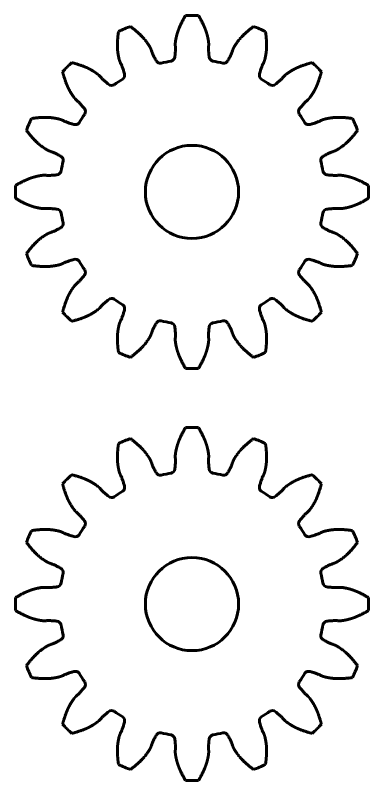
# Model space of a CAD drawing. Header units: millimetres. Extents: x 25 to 1179, y 185 to 548.
# Drawn here: x 785.03 to 803.04, y 185.04 to 224.05 of the extents above; entities that cross this region are included whole.
import ezdxf

# ---------------------------------------------------------------- set-up
doc = ezdxf.new("R2010")
doc.units = ezdxf.units.MM
doc.layers.add('Default', color=7, linetype='Continuous')
doc.layers.add('RACK_PINION_-_CO', color=7, linetype='Continuous')

# ---------------------------------------------------------------- blocks, each defined once
blk = doc.blocks.new('SE99')
at = {"layer": 'RACK_PINION_-_CO', "color": 7, "linetype": 'Continuous', "lineweight": 60}
blk.add_circle((794.036, 215.046), 2.375, dxfattribs=at)
for centre, radius, start, end in [((794.036, 215.046), 9, 87.9287, 92.0713), ((794.036, 215.046), 9, 110.4287, 114.5713), ((794.036, 215.046), 9, 65.4287, 69.5713), ((794.036, 215.046), 9, 132.9287, 137.0713), ((792.43, 221.858), 0.25, 209.3836, 277.6397), ((794.036, 215.046), 6.75, 99.0234, 103.4766), ((792.913, 221.954), 0.25, 284.8603, 353.1164), ((795.159, 221.954), 0.25, 186.8836, 255.1397), ((794.036, 215.046), 6.75, 76.5234, 80.9766), ((795.643, 221.858), 0.25, 262.3603, 330.6164), ((794.036, 215.046), 9, 42.9287, 47.0713), ((794.036, 215.046), 6.75, 121.5234, 125.9766), ((790.355, 220.998), 0.25, 307.3603, 15.6164), ((797.717, 220.998), 0.25, 164.3836, 232.6397), ((794.036, 215.046), 6.75, 54.0234, 58.4766), ((789.945, 220.725), 0.25, 231.8836, 300.1397), ((798.127, 220.725), 0.25, 239.8603, 308.1164), ((788.358, 219.137), 0.25, 329.8603, 38.1164), ((799.715, 219.137), 0.25, 141.8836, 210.1397), ((794.036, 215.046), 6.75, 144.0234, 148.4766), ((794.036, 215.046), 6.75, 31.5234, 35.9766), ((794.036, 215.046), 9, 155.4287, 159.5713), ((788.084, 218.727), 0.25, 254.3836, 322.6397), ((799.989, 218.727), 0.25, 217.3603, 285.6164), ((794.036, 215.046), 9, 20.4287, 24.5713), ((787.224, 216.652), 0.25, 352.3603, 60.6164), ((800.848, 216.652), 0.25, 119.3836, 187.6397), ((794.036, 215.046), 6.75, 166.5234, 170.9766), ((794.036, 215.046), 6.75, 9.0234, 13.4766), ((787.128, 216.169), 0.25, 276.8836, 345.1397), ((800.944, 216.169), 0.25, 194.8603, 263.1164), ((794.036, 215.046), 9, 177.9287, 182.0713), ((794.036, 215.046), 9, 357.9287, 2.0713), ((787.128, 213.923), 0.25, 14.8603, 83.1164), ((800.944, 213.923), 0.25, 96.8836, 165.1397), ((794.036, 215.046), 6.75, 189.0234, 193.4766), ((794.036, 215.046), 6.75, 346.5234, 350.9766), ((787.224, 213.44), 0.25, 299.3836, 7.6397), ((800.848, 213.44), 0.25, 172.3603, 240.6164), ((794.036, 215.046), 9, 200.4287, 204.5713), ((794.036, 215.046), 9, 335.4287, 339.5713), ((788.084, 211.365), 0.25, 37.3603, 105.6164), ((794.036, 215.046), 6.75, 211.5234, 215.9766), ((794.036, 215.046), 6.75, 324.0234, 328.4766), ((799.989, 211.365), 0.25, 74.3836, 142.6397), ((788.358, 210.955), 0.25, 321.8836, 30.1397), ((799.715, 210.955), 0.25, 149.8603, 218.1164), ((789.945, 209.367), 0.25, 59.8603, 128.1164), ((794.036, 215.046), 6.75, 234.0234, 238.4766), ((794.036, 215.046), 6.75, 301.5234, 305.9766), ((798.127, 209.367), 0.25, 51.8836, 120.1397), ((790.355, 209.093), 0.25, 344.3836, 52.6397), ((797.717, 209.093), 0.25, 127.3603, 195.6164), ((794.036, 215.046), 9, 222.9287, 227.0713), ((794.036, 215.046), 9, 312.9287, 317.0713), ((792.43, 208.234), 0.25, 82.3603, 150.6164), ((794.036, 215.046), 6.75, 256.5234, 260.9766), ((792.913, 208.138), 0.25, 6.8836, 75.1397), ((795.159, 208.138), 0.25, 104.8603, 173.1164), ((794.036, 215.046), 6.75, 279.0234, 283.4766), ((795.643, 208.234), 0.25, 29.3836, 97.6397), ((794.036, 215.046), 9, 245.4287, 249.5713), ((794.036, 215.046), 9, 290.4287, 294.5713), ((794.036, 215.046), 9, 267.9287, 272.0713)]:
    blk.add_arc(centre, radius, start, end, dxfattribs=at)
for points, knots in [([(793.711, 224.04), (793.429, 223.572), (793.305, 223.188), (793.235, 222.974), (793.195, 222.721), (793.179, 222.62), (793.188, 222.478), (793.202, 222.262), (793.162, 221.924)], [0, 0, 0, 0.5, 0.5, 0.75, 0.75, 0.875, 0.875, 1, 1, 1]), ([(794.911, 221.924), (794.87, 222.261), (794.884, 222.478), (794.893, 222.62), (794.877, 222.721), (794.838, 222.973), (794.768, 223.188), (794.644, 223.571), (794.362, 224.04)], [0, 0, 0, 0.125, 0.125, 0.25, 0.25, 0.5, 0.5, 1, 1, 1]), ([(790.294, 223.231), (790.213, 222.69), (790.244, 222.288), (790.262, 222.064), (790.322, 221.815), (790.346, 221.715), (790.409, 221.588), (790.505, 221.393), (790.596, 221.066)], [0, 0, 0, 0.5, 0.5, 0.75, 0.75, 0.875, 0.875, 1, 1, 1]), ([(792.212, 221.735), (792.045, 222.031), (791.975, 222.237), (791.93, 222.371), (791.876, 222.459), (791.743, 222.676), (791.597, 222.848), (791.335, 223.155), (790.895, 223.48)], [0, 0, 0, 0.125, 0.125, 0.25, 0.25, 0.5, 0.5, 1, 1, 1]), ([(797.178, 223.48), (796.738, 223.155), (796.476, 222.848), (796.33, 222.677), (796.196, 222.459), (796.143, 222.371), (796.097, 222.237), (796.027, 222.032), (795.86, 221.735)], [0, 0, 0, 0.5, 0.5, 0.75, 0.75, 0.875, 0.875, 1, 1, 1]), ([(797.476, 221.066), (797.568, 221.393), (797.664, 221.588), (797.727, 221.716), (797.751, 221.815), (797.81, 222.063), (797.828, 222.288), (797.86, 222.69), (797.779, 223.231)], [0, 0, 0, 0.125, 0.125, 0.25, 0.25, 0.5, 0.5, 1, 1, 1]), ([(789.791, 220.528), (789.524, 220.738), (789.38, 220.901), (789.287, 221.008), (789.204, 221.068), (788.998, 221.218), (788.797, 221.32), (788.437, 221.504), (787.906, 221.636)], [0, 0, 0, 0.125, 0.125, 0.25, 0.25, 0.5, 0.5, 1, 1, 1]), ([(800.166, 221.636), (799.636, 221.504), (799.276, 221.32), (799.076, 221.219), (798.869, 221.068), (798.786, 221.008), (798.692, 220.901), (798.549, 220.738), (798.281, 220.528)], [0, 0, 0, 0.5, 0.5, 0.75, 0.75, 0.875, 0.875, 1, 1, 1]), ([(787.446, 221.176), (787.578, 220.645), (787.762, 220.286), (787.864, 220.086), (788.014, 219.878), (788.074, 219.796), (788.181, 219.702), (788.344, 219.559), (788.554, 219.291)], [0, 0, 0, 0.5, 0.5, 0.75, 0.75, 0.875, 0.875, 1, 1, 1]), ([(799.518, 219.291), (799.728, 219.558), (799.891, 219.702), (799.998, 219.796), (800.058, 219.878), (800.208, 220.084), (800.311, 220.286), (800.494, 220.645), (800.626, 221.176)], [0, 0, 0, 0.125, 0.125, 0.25, 0.25, 0.5, 0.5, 1, 1, 1]), ([(788.016, 218.486), (787.689, 218.577), (787.494, 218.674), (787.367, 218.736), (787.267, 218.76), (787.019, 218.82), (786.794, 218.838), (786.392, 218.869), (785.851, 218.788)], [0, 0, 0, 0.125, 0.125, 0.25, 0.25, 0.5, 0.5, 1, 1, 1]), ([(802.221, 218.788), (801.681, 218.869), (801.278, 218.838), (801.054, 218.82), (800.805, 218.76), (800.706, 218.736), (800.578, 218.674), (800.384, 218.578), (800.056, 218.486)], [0, 0, 0, 0.5, 0.5, 0.75, 0.75, 0.875, 0.875, 1, 1, 1]), ([(785.602, 218.187), (785.927, 217.748), (786.234, 217.486), (786.405, 217.34), (786.623, 217.206), (786.711, 217.153), (786.845, 217.107), (787.051, 217.037), (787.347, 216.87)], [0, 0, 0, 0.5, 0.5, 0.75, 0.75, 0.875, 0.875, 1, 1, 1]), ([(800.726, 216.87), (801.021, 217.037), (801.227, 217.107), (801.362, 217.153), (801.449, 217.206), (801.666, 217.339), (801.838, 217.486), (802.145, 217.747), (802.47, 218.187)], [0, 0, 0, 0.125, 0.125, 0.25, 0.25, 0.5, 0.5, 1, 1, 1]), ([(787.158, 215.92), (786.821, 215.88), (786.604, 215.894), (786.462, 215.903), (786.361, 215.887), (786.109, 215.847), (785.894, 215.778), (785.511, 215.653), (785.042, 215.371)], [0, 0, 0, 0.125, 0.125, 0.25, 0.25, 0.5, 0.5, 1, 1, 1]), ([(803.03, 215.371), (802.562, 215.653), (802.178, 215.778), (801.965, 215.847), (801.711, 215.887), (801.61, 215.903), (801.469, 215.894), (801.252, 215.88), (800.914, 215.92)], [0, 0, 0, 0.5, 0.5, 0.75, 0.75, 0.875, 0.875, 1, 1, 1]), ([(785.042, 214.721), (785.51, 214.439), (785.894, 214.314), (786.108, 214.245), (786.361, 214.205), (786.462, 214.189), (786.604, 214.198), (786.82, 214.212), (787.158, 214.171)], [0, 0, 0, 0.5, 0.5, 0.75, 0.75, 0.875, 0.875, 1, 1, 1]), ([(800.914, 214.171), (801.252, 214.212), (801.469, 214.198), (801.61, 214.189), (801.711, 214.205), (801.963, 214.244), (802.178, 214.314), (802.561, 214.439), (803.03, 214.721)], [0, 0, 0, 0.125, 0.125, 0.25, 0.25, 0.5, 0.5, 1, 1, 1]), ([(787.347, 213.222), (787.051, 213.055), (786.845, 212.985), (786.711, 212.939), (786.623, 212.886), (786.406, 212.753), (786.234, 212.606), (785.928, 212.345), (785.602, 211.905)], [0, 0, 0, 0.125, 0.125, 0.25, 0.25, 0.5, 0.5, 1, 1, 1]), ([(802.47, 211.905), (802.145, 212.344), (801.838, 212.606), (801.668, 212.752), (801.449, 212.886), (801.362, 212.939), (801.227, 212.985), (801.022, 213.055), (800.726, 213.222)], [0, 0, 0, 0.5, 0.5, 0.75, 0.75, 0.875, 0.875, 1, 1, 1]), ([(785.851, 211.303), (786.392, 211.222), (786.794, 211.254), (787.018, 211.272), (787.267, 211.332), (787.367, 211.356), (787.494, 211.418), (787.689, 211.514), (788.016, 211.606)], [0, 0, 0, 0.5, 0.5, 0.75, 0.75, 0.875, 0.875, 1, 1, 1]), ([(800.056, 211.606), (800.383, 211.514), (800.578, 211.418), (800.706, 211.356), (800.805, 211.332), (801.053, 211.272), (801.278, 211.254), (801.68, 211.222), (802.221, 211.303)], [0, 0, 0, 0.125, 0.125, 0.25, 0.25, 0.5, 0.5, 1, 1, 1]), ([(788.554, 210.801), (788.345, 210.534), (788.181, 210.39), (788.075, 210.296), (788.014, 210.214), (787.864, 210.007), (787.762, 209.806), (787.579, 209.447), (787.446, 208.916)], [0, 0, 0, 0.125, 0.125, 0.25, 0.25, 0.5, 0.5, 1, 1, 1]), ([(800.626, 208.916), (800.494, 209.446), (800.311, 209.806), (800.209, 210.006), (800.058, 210.214), (799.998, 210.296), (799.891, 210.39), (799.728, 210.533), (799.518, 210.801)], [0, 0, 0, 0.5, 0.5, 0.75, 0.75, 0.875, 0.875, 1, 1, 1]), ([(787.906, 208.456), (788.437, 208.588), (788.797, 208.771), (788.997, 208.873), (789.204, 209.024), (789.287, 209.084), (789.38, 209.191), (789.524, 209.354), (789.791, 209.564)], [0, 0, 0, 0.5, 0.5, 0.75, 0.75, 0.875, 0.875, 1, 1, 1]), ([(798.281, 209.564), (798.549, 209.354), (798.692, 209.191), (798.786, 209.084), (798.869, 209.024), (799.075, 208.874), (799.276, 208.771), (799.635, 208.588), (800.166, 208.456)], [0, 0, 0, 0.125, 0.125, 0.25, 0.25, 0.5, 0.5, 1, 1, 1]), ([(790.596, 209.026), (790.505, 208.699), (790.409, 208.504), (790.346, 208.376), (790.322, 208.277), (790.262, 208.029), (790.244, 207.804), (790.213, 207.402), (790.294, 206.861)], [0, 0, 0, 0.125, 0.125, 0.25, 0.25, 0.5, 0.5, 1, 1, 1]), ([(797.779, 206.861), (797.86, 207.401), (797.828, 207.804), (797.81, 208.028), (797.751, 208.277), (797.727, 208.376), (797.664, 208.504), (797.568, 208.698), (797.476, 209.026)], [0, 0, 0, 0.5, 0.5, 0.75, 0.75, 0.875, 0.875, 1, 1, 1]), ([(790.895, 206.612), (791.334, 206.937), (791.597, 207.244), (791.742, 207.415), (791.876, 207.633), (791.93, 207.72), (791.975, 207.855), (792.045, 208.06), (792.212, 208.357)], [0, 0, 0, 0.5, 0.5, 0.75, 0.75, 0.875, 0.875, 1, 1, 1]), ([(795.86, 208.357), (796.027, 208.061), (796.097, 207.855), (796.143, 207.72), (796.196, 207.633), (796.329, 207.416), (796.476, 207.244), (796.738, 206.937), (797.178, 206.612)], [0, 0, 0, 0.125, 0.125, 0.25, 0.25, 0.5, 0.5, 1, 1, 1]), ([(793.162, 208.168), (793.202, 207.831), (793.188, 207.613), (793.179, 207.472), (793.195, 207.371), (793.235, 207.119), (793.305, 206.904), (793.429, 206.521), (793.711, 206.052)], [0, 0, 0, 0.125, 0.125, 0.25, 0.25, 0.5, 0.5, 1, 1, 1]), ([(794.362, 206.052), (794.643, 206.52), (794.768, 206.904), (794.837, 207.118), (794.877, 207.371), (794.893, 207.472), (794.884, 207.613), (794.87, 207.83), (794.911, 208.168)], [0, 0, 0, 0.5, 0.5, 0.75, 0.75, 0.875, 0.875, 1, 1, 1])]:
    blk.add_open_spline(points, degree=2, knots=knots, dxfattribs=at)
blk = doc.blocks.new('SE100')
at = {"layer": 'RACK_PINION_-_CO', "color": 7, "linetype": 'Continuous', "lineweight": 60}
blk.add_circle((794.036, 194.046), 2.375, dxfattribs=at)
for centre, radius, start, end in [((794.036, 194.046), 9, 87.9287, 92.0713), ((794.036, 194.046), 9, 110.4287, 114.5713), ((794.036, 194.046), 9, 65.4287, 69.5713), ((792.913, 200.954), 0.25, 284.8603, 353.1164), ((795.159, 200.954), 0.25, 186.8836, 255.1397), ((794.036, 194.046), 9, 132.9287, 137.0713), ((792.43, 200.858), 0.25, 209.3836, 277.6397), ((794.036, 194.046), 6.75, 99.0234, 103.4766), ((794.036, 194.046), 6.75, 76.5234, 80.9766), ((795.643, 200.858), 0.25, 262.3603, 330.6164), ((794.036, 194.046), 9, 42.9287, 47.0713), ((794.036, 194.046), 6.75, 121.5234, 125.9766), ((790.355, 199.998), 0.25, 307.3603, 15.6164), ((797.717, 199.998), 0.25, 164.3836, 232.6397), ((794.036, 194.046), 6.75, 54.0234, 58.4766), ((789.945, 199.725), 0.25, 231.8836, 300.1397), ((798.127, 199.725), 0.25, 239.8603, 308.1164), ((788.358, 198.137), 0.25, 329.8603, 38.1164), ((799.715, 198.137), 0.25, 141.8836, 210.1397), ((794.036, 194.046), 9, 155.4287, 159.5713), ((794.036, 194.046), 6.75, 144.0234, 148.4766), ((794.036, 194.046), 6.75, 31.5234, 35.9766), ((794.036, 194.046), 9, 20.4287, 24.5713), ((788.084, 197.727), 0.25, 254.3836, 322.6397), ((799.989, 197.727), 0.25, 217.3603, 285.6164), ((787.224, 195.652), 0.25, 352.3603, 60.6164), ((800.848, 195.652), 0.25, 119.3836, 187.6397), ((794.036, 194.046), 6.75, 166.5234, 170.9766), ((794.036, 194.046), 6.75, 9.0234, 13.4766), ((787.128, 195.169), 0.25, 276.8836, 345.1397), ((800.944, 195.169), 0.25, 194.8603, 263.1164), ((794.036, 194.046), 9, 177.9287, 182.0713), ((794.036, 194.046), 9, 357.9287, 2.0713), ((787.128, 192.923), 0.25, 14.8603, 83.1164), ((800.944, 192.923), 0.25, 96.8836, 165.1397), ((794.036, 194.046), 6.75, 189.0234, 193.4766), ((794.036, 194.046), 6.75, 346.5234, 350.9766), ((787.224, 192.44), 0.25, 299.3836, 7.6397), ((800.848, 192.44), 0.25, 172.3603, 240.6164), ((794.036, 194.046), 9, 200.4287, 204.5713), ((794.036, 194.046), 9, 335.4287, 339.5713), ((788.084, 190.365), 0.25, 37.3603, 105.6164), ((794.036, 194.046), 6.75, 211.5234, 215.9766), ((794.036, 194.046), 6.75, 324.0234, 328.4766), ((799.989, 190.365), 0.25, 74.3836, 142.6397), ((788.358, 189.955), 0.25, 321.8836, 30.1397), ((799.715, 189.955), 0.25, 149.8603, 218.1164), ((789.945, 188.367), 0.25, 59.8603, 128.1164), ((794.036, 194.046), 6.75, 234.0234, 238.4766), ((794.036, 194.046), 6.75, 301.5234, 305.9766), ((798.127, 188.367), 0.25, 51.8836, 120.1397), ((790.355, 188.093), 0.25, 344.3836, 52.6397), ((797.717, 188.093), 0.25, 127.3603, 195.6164), ((794.036, 194.046), 9, 222.9287, 227.0713), ((794.036, 194.046), 9, 312.9287, 317.0713), ((792.43, 187.234), 0.25, 82.3603, 150.6164), ((794.036, 194.046), 6.75, 256.5234, 260.9766), ((792.913, 187.138), 0.25, 6.8836, 75.1397), ((795.159, 187.138), 0.25, 104.8603, 173.1164), ((794.036, 194.046), 6.75, 279.0234, 283.4766), ((795.643, 187.234), 0.25, 29.3836, 97.6397), ((794.036, 194.046), 9, 245.4287, 249.5713), ((794.036, 194.046), 9, 290.4287, 294.5713), ((794.036, 194.046), 9, 267.9287, 272.0713)]:
    blk.add_arc(centre, radius, start, end, dxfattribs=at)
for points, knots in [([(793.711, 203.04), (793.429, 202.572), (793.305, 202.188), (793.235, 201.974), (793.195, 201.721), (793.179, 201.62), (793.188, 201.478), (793.202, 201.262), (793.162, 200.924)], [0, 0, 0, 0.5, 0.5, 0.75, 0.75, 0.875, 0.875, 1, 1, 1]), ([(794.911, 200.924), (794.87, 201.261), (794.884, 201.478), (794.893, 201.62), (794.877, 201.721), (794.838, 201.973), (794.768, 202.188), (794.644, 202.571), (794.362, 203.04)], [0, 0, 0, 0.125, 0.125, 0.25, 0.25, 0.5, 0.5, 1, 1, 1]), ([(792.212, 200.735), (792.045, 201.031), (791.975, 201.237), (791.93, 201.371), (791.876, 201.459), (791.743, 201.676), (791.597, 201.848), (791.335, 202.155), (790.895, 202.48)], [0, 0, 0, 0.125, 0.125, 0.25, 0.25, 0.5, 0.5, 1, 1, 1]), ([(797.178, 202.48), (796.738, 202.155), (796.476, 201.848), (796.33, 201.677), (796.196, 201.459), (796.143, 201.371), (796.097, 201.237), (796.027, 201.032), (795.86, 200.735)], [0, 0, 0, 0.5, 0.5, 0.75, 0.75, 0.875, 0.875, 1, 1, 1]), ([(790.294, 202.231), (790.213, 201.69), (790.244, 201.288), (790.262, 201.064), (790.322, 200.815), (790.346, 200.715), (790.409, 200.588), (790.505, 200.393), (790.596, 200.066)], [0, 0, 0, 0.5, 0.5, 0.75, 0.75, 0.875, 0.875, 1, 1, 1]), ([(797.476, 200.066), (797.568, 200.393), (797.664, 200.588), (797.727, 200.716), (797.751, 200.815), (797.81, 201.063), (797.828, 201.288), (797.86, 201.69), (797.779, 202.231)], [0, 0, 0, 0.125, 0.125, 0.25, 0.25, 0.5, 0.5, 1, 1, 1]), ([(789.791, 199.528), (789.524, 199.738), (789.38, 199.901), (789.287, 200.008), (789.204, 200.068), (788.998, 200.218), (788.797, 200.32), (788.437, 200.504), (787.906, 200.636)], [0, 0, 0, 0.125, 0.125, 0.25, 0.25, 0.5, 0.5, 1, 1, 1]), ([(800.166, 200.636), (799.636, 200.504), (799.276, 200.32), (799.076, 200.219), (798.869, 200.068), (798.786, 200.008), (798.692, 199.901), (798.549, 199.738), (798.281, 199.528)], [0, 0, 0, 0.5, 0.5, 0.75, 0.75, 0.875, 0.875, 1, 1, 1]), ([(787.446, 200.176), (787.578, 199.645), (787.762, 199.286), (787.864, 199.086), (788.014, 198.878), (788.074, 198.796), (788.181, 198.702), (788.344, 198.559), (788.554, 198.291)], [0, 0, 0, 0.5, 0.5, 0.75, 0.75, 0.875, 0.875, 1, 1, 1]), ([(799.518, 198.291), (799.728, 198.558), (799.891, 198.702), (799.998, 198.796), (800.058, 198.878), (800.208, 199.084), (800.311, 199.286), (800.494, 199.645), (800.626, 200.176)], [0, 0, 0, 0.125, 0.125, 0.25, 0.25, 0.5, 0.5, 1, 1, 1]), ([(788.016, 197.486), (787.689, 197.577), (787.494, 197.674), (787.367, 197.736), (787.267, 197.76), (787.019, 197.82), (786.794, 197.838), (786.392, 197.869), (785.851, 197.788)], [0, 0, 0, 0.125, 0.125, 0.25, 0.25, 0.5, 0.5, 1, 1, 1]), ([(802.221, 197.788), (801.681, 197.869), (801.278, 197.838), (801.054, 197.82), (800.805, 197.76), (800.706, 197.736), (800.578, 197.674), (800.384, 197.578), (800.056, 197.486)], [0, 0, 0, 0.5, 0.5, 0.75, 0.75, 0.875, 0.875, 1, 1, 1]), ([(785.602, 197.187), (785.927, 196.748), (786.234, 196.486), (786.405, 196.34), (786.623, 196.206), (786.711, 196.153), (786.845, 196.107), (787.051, 196.037), (787.347, 195.87)], [0, 0, 0, 0.5, 0.5, 0.75, 0.75, 0.875, 0.875, 1, 1, 1]), ([(800.726, 195.87), (801.021, 196.037), (801.227, 196.107), (801.362, 196.153), (801.449, 196.206), (801.666, 196.339), (801.838, 196.486), (802.145, 196.747), (802.47, 197.187)], [0, 0, 0, 0.125, 0.125, 0.25, 0.25, 0.5, 0.5, 1, 1, 1]), ([(787.158, 194.92), (786.821, 194.88), (786.604, 194.894), (786.462, 194.903), (786.361, 194.887), (786.109, 194.847), (785.894, 194.778), (785.511, 194.653), (785.042, 194.371)], [0, 0, 0, 0.125, 0.125, 0.25, 0.25, 0.5, 0.5, 1, 1, 1]), ([(803.03, 194.371), (802.562, 194.653), (802.178, 194.778), (801.965, 194.847), (801.711, 194.887), (801.61, 194.903), (801.469, 194.894), (801.252, 194.88), (800.914, 194.92)], [0, 0, 0, 0.5, 0.5, 0.75, 0.75, 0.875, 0.875, 1, 1, 1]), ([(785.042, 193.721), (785.51, 193.439), (785.894, 193.314), (786.108, 193.245), (786.361, 193.205), (786.462, 193.189), (786.604, 193.198), (786.82, 193.212), (787.158, 193.171)], [0, 0, 0, 0.5, 0.5, 0.75, 0.75, 0.875, 0.875, 1, 1, 1]), ([(800.914, 193.171), (801.252, 193.212), (801.469, 193.198), (801.61, 193.189), (801.711, 193.205), (801.963, 193.244), (802.178, 193.314), (802.561, 193.439), (803.03, 193.721)], [0, 0, 0, 0.125, 0.125, 0.25, 0.25, 0.5, 0.5, 1, 1, 1]), ([(787.347, 192.222), (787.051, 192.055), (786.845, 191.985), (786.711, 191.939), (786.623, 191.886), (786.406, 191.753), (786.234, 191.606), (785.928, 191.345), (785.602, 190.905)], [0, 0, 0, 0.125, 0.125, 0.25, 0.25, 0.5, 0.5, 1, 1, 1]), ([(802.47, 190.905), (802.145, 191.344), (801.838, 191.606), (801.668, 191.752), (801.449, 191.886), (801.362, 191.939), (801.227, 191.985), (801.022, 192.055), (800.726, 192.222)], [0, 0, 0, 0.5, 0.5, 0.75, 0.75, 0.875, 0.875, 1, 1, 1]), ([(785.851, 190.303), (786.392, 190.222), (786.794, 190.254), (787.018, 190.272), (787.267, 190.332), (787.367, 190.356), (787.494, 190.418), (787.689, 190.514), (788.016, 190.606)], [0, 0, 0, 0.5, 0.5, 0.75, 0.75, 0.875, 0.875, 1, 1, 1]), ([(800.056, 190.606), (800.383, 190.514), (800.578, 190.418), (800.706, 190.356), (800.805, 190.332), (801.053, 190.272), (801.278, 190.254), (801.68, 190.222), (802.221, 190.303)], [0, 0, 0, 0.125, 0.125, 0.25, 0.25, 0.5, 0.5, 1, 1, 1]), ([(788.554, 189.801), (788.345, 189.534), (788.181, 189.39), (788.075, 189.296), (788.014, 189.214), (787.864, 189.007), (787.762, 188.806), (787.579, 188.447), (787.446, 187.916)], [0, 0, 0, 0.125, 0.125, 0.25, 0.25, 0.5, 0.5, 1, 1, 1]), ([(800.626, 187.916), (800.494, 188.446), (800.311, 188.806), (800.209, 189.006), (800.058, 189.214), (799.998, 189.296), (799.891, 189.39), (799.728, 189.533), (799.518, 189.801)], [0, 0, 0, 0.5, 0.5, 0.75, 0.75, 0.875, 0.875, 1, 1, 1]), ([(787.906, 187.456), (788.437, 187.588), (788.797, 187.771), (788.997, 187.873), (789.204, 188.024), (789.287, 188.084), (789.38, 188.191), (789.524, 188.354), (789.791, 188.564)], [0, 0, 0, 0.5, 0.5, 0.75, 0.75, 0.875, 0.875, 1, 1, 1]), ([(798.281, 188.564), (798.549, 188.354), (798.692, 188.191), (798.786, 188.084), (798.869, 188.024), (799.075, 187.874), (799.276, 187.771), (799.635, 187.588), (800.166, 187.456)], [0, 0, 0, 0.125, 0.125, 0.25, 0.25, 0.5, 0.5, 1, 1, 1]), ([(790.596, 188.026), (790.505, 187.699), (790.409, 187.504), (790.346, 187.376), (790.322, 187.277), (790.262, 187.029), (790.244, 186.804), (790.213, 186.402), (790.294, 185.861)], [0, 0, 0, 0.125, 0.125, 0.25, 0.25, 0.5, 0.5, 1, 1, 1]), ([(797.779, 185.861), (797.86, 186.401), (797.828, 186.804), (797.81, 187.028), (797.751, 187.277), (797.727, 187.376), (797.664, 187.504), (797.568, 187.698), (797.476, 188.026)], [0, 0, 0, 0.5, 0.5, 0.75, 0.75, 0.875, 0.875, 1, 1, 1]), ([(790.895, 185.612), (791.334, 185.937), (791.597, 186.244), (791.742, 186.415), (791.876, 186.633), (791.93, 186.72), (791.975, 186.855), (792.045, 187.06), (792.212, 187.357)], [0, 0, 0, 0.5, 0.5, 0.75, 0.75, 0.875, 0.875, 1, 1, 1]), ([(795.86, 187.357), (796.027, 187.061), (796.097, 186.855), (796.143, 186.72), (796.196, 186.633), (796.329, 186.416), (796.476, 186.244), (796.738, 185.937), (797.178, 185.612)], [0, 0, 0, 0.125, 0.125, 0.25, 0.25, 0.5, 0.5, 1, 1, 1]), ([(793.162, 187.168), (793.202, 186.831), (793.188, 186.613), (793.179, 186.472), (793.195, 186.371), (793.235, 186.119), (793.305, 185.904), (793.429, 185.521), (793.711, 185.052)], [0, 0, 0, 0.125, 0.125, 0.25, 0.25, 0.5, 0.5, 1, 1, 1]), ([(794.362, 185.052), (794.643, 185.52), (794.768, 185.904), (794.837, 186.118), (794.877, 186.371), (794.893, 186.472), (794.884, 186.613), (794.87, 186.83), (794.911, 187.168)], [0, 0, 0, 0.5, 0.5, 0.75, 0.75, 0.875, 0.875, 1, 1, 1])]:
    blk.add_open_spline(points, degree=2, knots=knots, dxfattribs=at)

msp = doc.modelspace()

# ---------------------------------------------------------------- block references
at = {"layer": 'Default'}
for name in ['SE99', 'SE100']:
    msp.add_blockref(name, (0, 0), dxfattribs=at)

doc.saveas('drawing.dxf')
